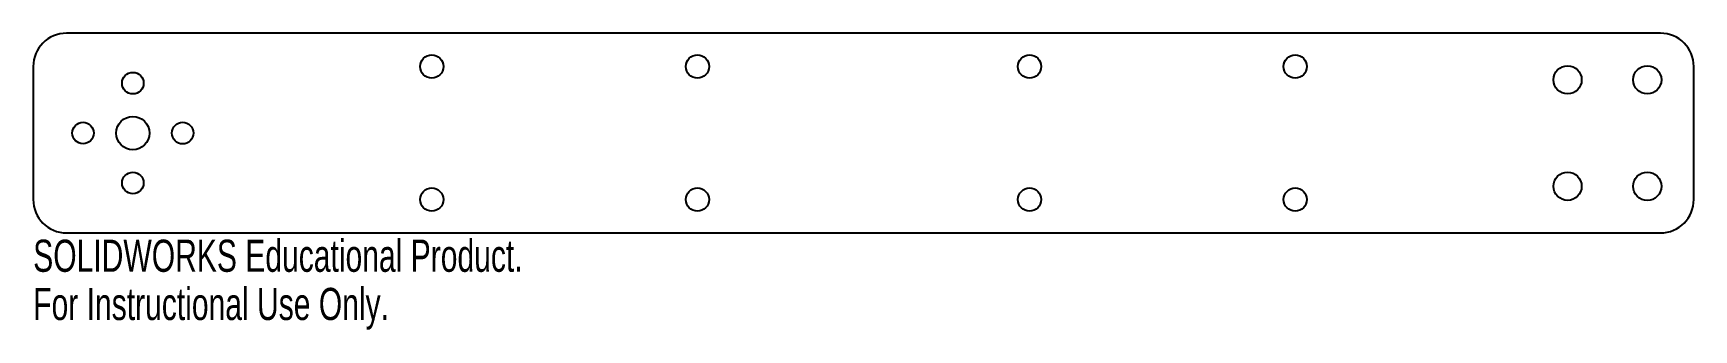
# Model space of a CAD drawing. Header units: millimetres. Extents: x -15 to 235, y -30 to 15.
import ezdxf

# ---------------------------------------------------------------- set-up
doc = ezdxf.new("R2010")
doc.units = ezdxf.units.MM
doc.styles.add('SLDTEXTSTYLE0', font='TXT', dxfattribs={"width": 0.7})

msp = doc.modelspace()

# ---------------------------------------------------------------- linework, layer by layer
at = {"color": 7, "linetype": 'Continuous', "lineweight": 25}
for p, q in [((230, 15), (-10, 15)), ((-15, 10), (-15, -10)), ((235, -10), (235, 10)), ((-10, -15), (230, -15))]:
    msp.add_line(p, q, dxfattribs=at)
for centre, radius in [((45, 10), 1.75), ((45, 10), 1.75), ((85, 10), 1.75), ((85, 10), 1.75), ((135, 10), 1.75), ((135, 10), 1.75), ((175, 10), 1.75), ((175, 10), 1.75), ((216, 8), 2.12), ((216, 8), 2.12), ((228, 8), 2.12), ((228, 8), 2.12), ((0, 7.5), 1.62), ((0, 7.5), 1.62), ((0, 0), 2.5), ((0, 0), 2.5), ((-7.5, 0), 1.62), ((-7.5, 0), 1.62), ((7.5, 0), 1.63), ((7.5, 0), 1.63), ((0, -7.5), 1.62), ((0, -7.5), 1.62), ((216, -8), 2.12), ((216, -8), 2.12), ((228, -8), 2.13), ((228, -8), 2.13), ((45, -10), 1.75), ((45, -10), 1.75), ((85, -10), 1.75), ((85, -10), 1.75), ((135, -10), 1.75), ((135, -10), 1.75), ((175, -10), 1.75), ((175, -10), 1.75)]:
    msp.add_circle(centre, radius, dxfattribs=at)
for centre, start, end in [((230, 10), 0, 90), ((-10, 10), 90, 180), ((-10, -10), 180, 270), ((230, -10), 270, 0)]:
    msp.add_arc(centre, 5, start, end, dxfattribs=at)

# ---------------------------------------------------------------- texts
at = {"color": 7, "linetype": 'Continuous', "char_height": 4.8336, "attachment_point": 1, "style": 'SLDTEXTSTYLE0'}
for s, insert in [('SOLIDWORKS Educational Product.', (-15, -16.02)), ('For Instructional Use Only.', (-15, -23.27))]:
    msp.add_mtext(s, dxfattribs=dict(at, insert=insert))

doc.saveas('drawing.dxf')
